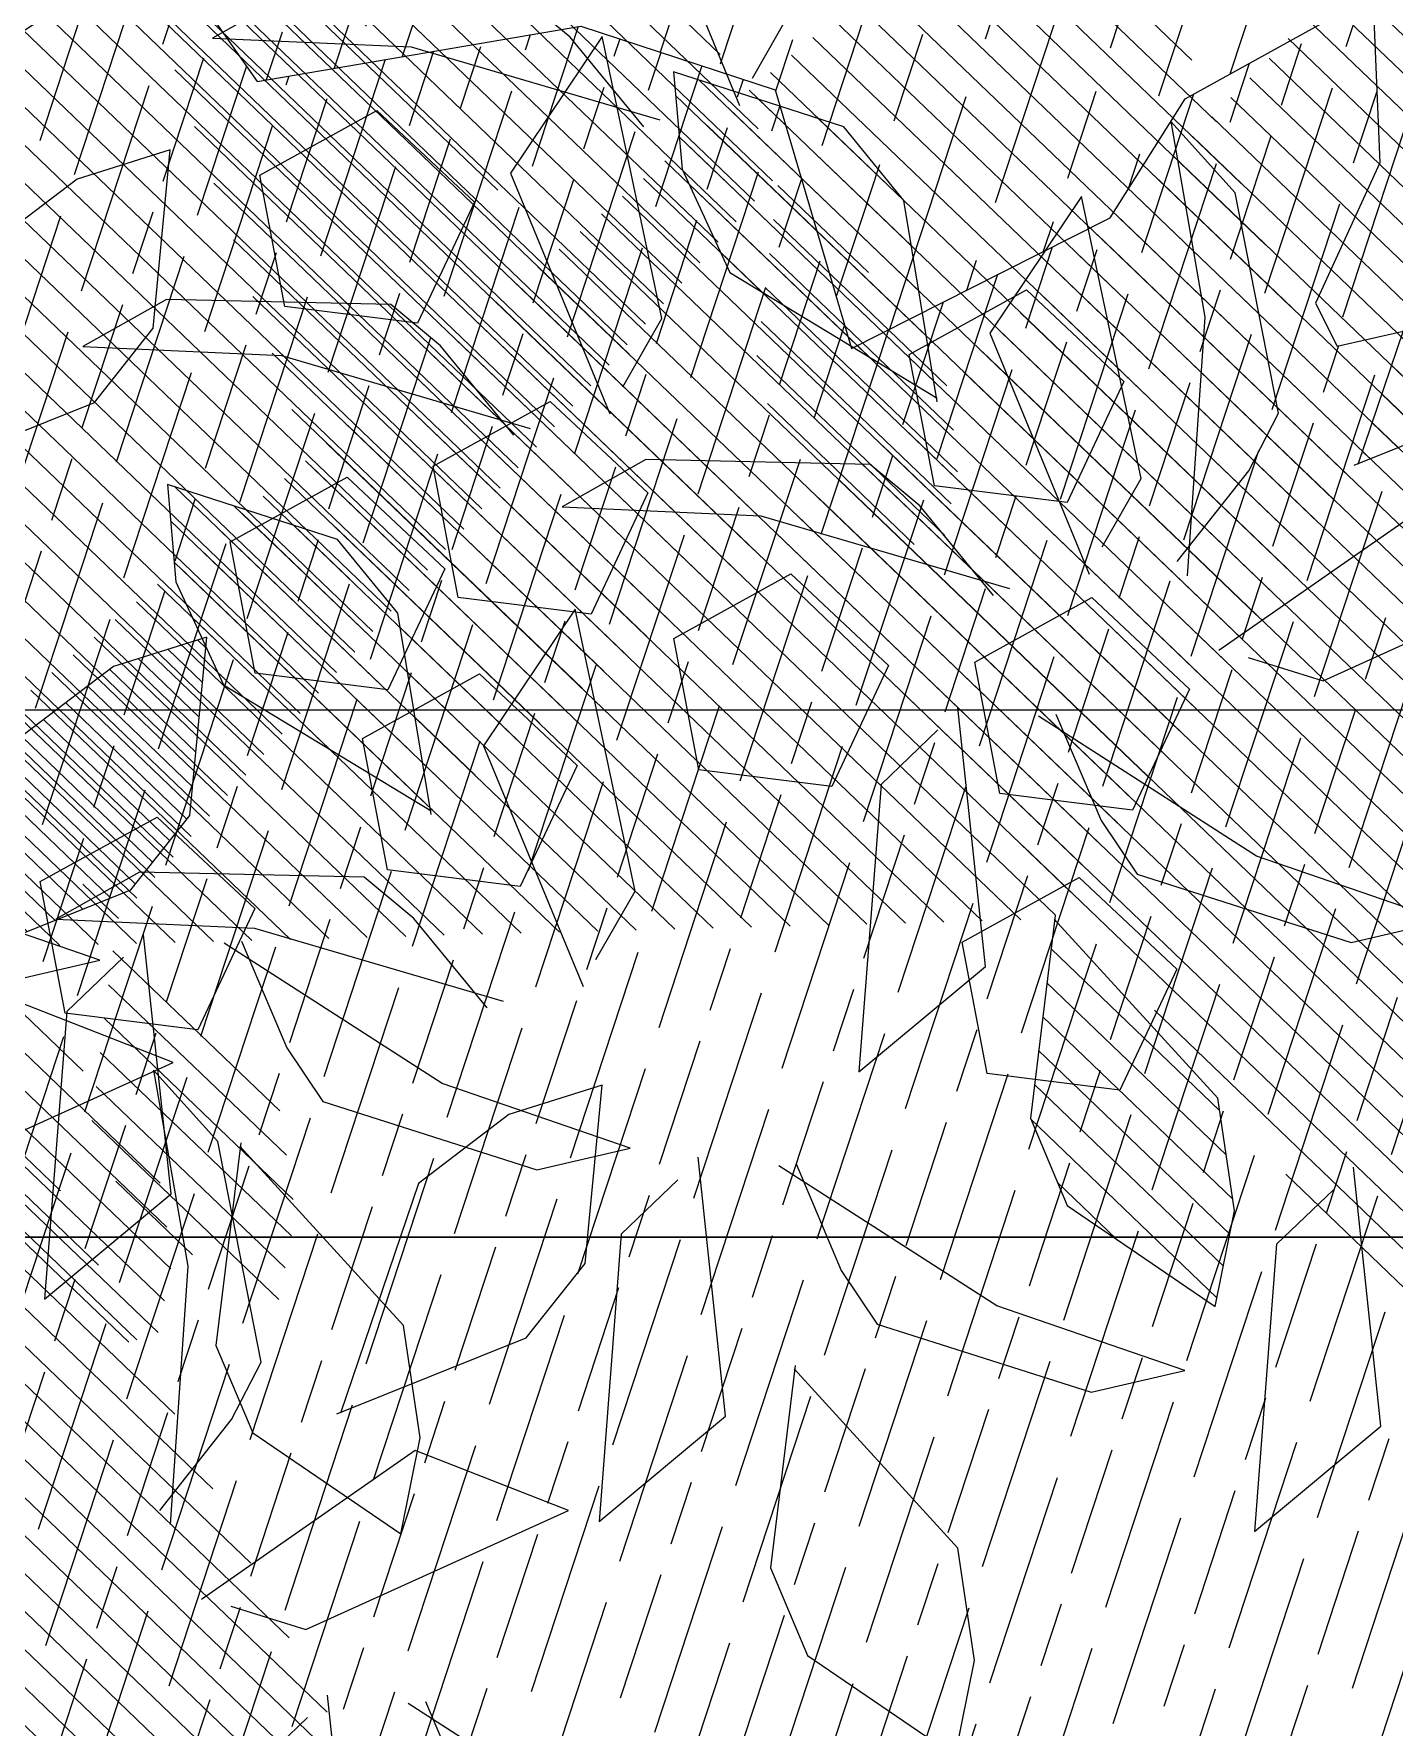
# Model space of a CAD drawing. Header units: millimetres. Extents: x 29001 to 40804, y -8833 to -5892.
# Drawn here: x 29480.81 to 29485.97, y -8276.74 to -8270.32 of the extents above; entities that cross this region are included whole.
import ezdxf

# ---------------------------------------------------------------- set-up
doc = ezdxf.new("R2010")
doc.units = ezdxf.units.MM
doc.layers.get('0').update_dxf_attribs({"lineweight": 0})
for name, color, linetype, lineweight in [('250', 250, 'Continuous', 0), ('251', 251, 'Continuous', 0), ('252', 252, 'Continuous', 0), ('ARBOL', 3, 'Continuous', 0), ('xxx_Auto_Tefris_Tefris', 32, 'Continuous', 0)]:
    doc.layers.add(name, color=color, linetype=linetype, lineweight=lineweight)
pattern_1 = [(44.99999999999999, (-1654802.36771532, 54993.52981670204), (-0.0105615167030975, 0.0105615167030975), [])]

# ---------------------------------------------------------------- blocks, each defined once
blk = doc.blocks.new('cc')
at = {"color": 66, "linetype": 'Continuous', "true_color": 0x608d07}
for p, q in [((2.365513248663774, 0.2944759364654601), (2.081147180670087, 0.4586547623694059)), ((2.035113940388328, 0.1819082602305571), (1.750747872392822, 0.3460870861363219)), ((2.143440380827087, 0.2710278636022849), (2.058130560428253, 0.3202815113745601)), ((2.474860517524576, 0.1555133099427621), (2.190494449530888, 0.319692135846708)), ((2.267005953119224, 0.1238562956696114), (1.982639885125536, 0.2880351215735573)), ((2.356714931822353, 0.147893744175235), (2.186095291024685, 0.2464010397179663)), ((1.936606644841959, 0.01128861943470838), (1.652240576848271, 0.1754674453404732)), ((1.728752080442064, -0.02036839484026132), (1.444386012448376, 0.1438104310655035)), ((2.044933085282537, 0.1004082228046173), (1.959623264883703, 0.1496618705768924)), ((2.376353221981844, -0.01510633085490554), (2.091987153988157, 0.1490724950490403)), ((2.168498657581949, -0.04676334512987523), (1.884132589588262, 0.1174154807740706)), ((2.484679662418785, 0.07401327251864132), (2.399369842019951, 0.1232669202890975)), ((1.818461059141555, 0.003669053665362298), (1.647841418343887, 0.1021763492080936)), ((2.608245234714559, -0.07315829541767016), (2.323879166720872, 0.09102053048627567)), ((2.258207636277803, -0.02272589662243263), (2.087587995481954, 0.07578139892029867)), ((1.838099349297408, -0.1593310213593213), (1.553733281303721, 0.004847804544624523)), ((1.946425789737987, -0.07021141799123143), (1.861115969339153, -0.02095777021895628)), ((2.277845926437294, -0.1857259716507542), (1.993479858443607, -0.02154714574498939)), ((1.630244784899332, -0.190988035637929), (1.345878716905645, -0.02680920973216416)), ((2.386172366874234, -0.09660636827902636), (2.300862546477219, -0.0473527205085702)), ((2.71759250357718, -0.2121209219403681), (2.433226435583492, -0.0479420960364223)), ((1.719953763597005, -0.1669505871286674), (1.549334122799337, -0.0684432915859361)), ((2.069991362037399, -0.2173829859257239), (1.785625294041893, -0.05320416002177808)), ((2.159700340733252, -0.1933455374182813), (1.989080699935585, -0.09483824187555001)), ((2.509737939175466, -0.2437779362189758), (2.225371871181778, -0.07959911031321099)), ((2.5994469178695, -0.2197404877078952), (2.428827277073651, -0.1212331921633449)), ((1.739592053754677, -0.32995066215517), (1.45522598576099, -0.1657718362512242)), ((1.531737489354782, -0.3616076764337777), (1.247371421359276, -0.1974288505280128)), ((1.847918494193436, -0.2408310587852611), (1.762608673794603, -0.191577411014805)), ((2.179338630892744, -0.3563456124466029), (1.894972562897237, -0.1921667865408381)), ((1.971484066494668, -0.3880026267233916), (1.687117998499161, -0.2238238008194458)), ((2.287665071329684, -0.267226009074875), (2.20235525093085, -0.2179723613044189)), ((2.61908520803081, -0.3827405627380358), (2.334719140037123, -0.21856173683409)), ((1.621446468057911, -0.337570227929973), (1.450826827260244, -0.2390629323872417)), ((2.411230643629096, -0.4143975770130055), (2.126864575635409, -0.2502187511090597)), ((2.727411648467751, -0.293620959364489), (2.642101828070736, -0.2443673115922138)), ((3.058831785168877, -0.4091355130294687), (2.77446571717519, -0.2449566871237039)), ((2.061193045188702, -0.36396517821413), (1.890573404392853, -0.2654578826713987)), ((2.850977220768982, -0.4407925273044384), (2.566611152775295, -0.2766137013986736)), ((2.50093962232495, -0.3903601285037439), (2.330319981527282, -0.2918528329610126)), ((2.940686199463016, -0.4167550787915388), (2.770066558665349, -0.3182477832488075)), ((1.641084758213765, -0.5005703029564756), (1.356718690220077, -0.3363914770507108)), ((1.43323019381387, -0.5322273172314453), (1.148864125820182, -0.3680484913256805)), ((1.749411198656162, -0.4114506995865668), (1.664101378255509, -0.3621970518142916)), ((2.080831335350013, -0.5269652532442706), (1.796465267354506, -0.3627864273385057)), ((1.522939172513361, -0.5081898687258217), (1.352319531715693, -0.4096825731830904)), ((1.872976770948299, -0.5586222675192403), (1.588610702954611, -0.3944434416134754)), ((2.189157775785134, -0.4378456498707237), (2.103847955388119, -0.3885920020984486)), ((2.52057791248626, -0.5533602035338845), (2.236211844490754, -0.3891813776281197)), ((1.962685749651428, -0.5345848190136167), (1.79206610885376, -0.4360775234708854)), ((2.312723348086365, -0.5850172178106732), (2.028357280092678, -0.4208383919049083)), ((2.6289043529232, -0.4642406001603376), (2.543594532522548, -0.4149869523880625)), ((2.960324489624327, -0.5797551538234984), (2.675958421630639, -0.4155763279195526)), ((2.402432326780399, -0.5609797692977736), (2.231812685982732, -0.4624724737550423)), ((2.752469925224432, -0.6114121681002871), (2.468103857228925, -0.4472333421945223)), ((1.102830885534786, -0.6447949934627104), (0.8184648175392795, -0.4806161675587646)), ((3.192216502364317, -0.63780711839172), (2.907850434368811, -0.4736282924877742)), ((1.211157325973545, -0.5556753900928015), (1.125847505572892, -0.5064217423205264)), ((1.542577462669215, -0.6711899437505053), (1.258211394675527, -0.5070111178465595)), ((2.842178903918466, -0.5873747195873875), (2.671559263120798, -0.4888674240446562)), ((1.334722898271139, -0.702846958029113), (1.050356830277451, -0.5386681321233482)), ((1.650903903109793, -0.5820703403824155), (1.565594082710959, -0.5328166926101403)), ((1.9823240398091, -0.6975848940419382), (1.697957971815413, -0.5334060681361734)), ((1.774469475409205, -0.7292419083169079), (1.490103407413699, -0.5650630824111431)), ((2.09065048024604, -0.6084652906702104), (2.005340659849026, -0.5592116428997542)), ((2.42207061694171, -0.7239798443297332), (2.137704548948022, -0.5598010184239683)), ((1.424431876968811, -0.6788095095216704), (1.253812236171143, -0.5803022139753011)), ((2.53039705737865, -0.6348602409543673), (2.445087236977997, -0.5856065931820922)), ((2.861817194079777, -0.7503747946193471), (2.57745112608427, -0.5861959687154012)), ((1.864178454105058, -0.7052044598094653), (1.69355881330921, -0.606697164266734)), ((2.214216052541815, -0.7556368586065219), (1.929849984546308, -0.591458032702576)), ((2.970143634513079, -0.6612551912439812), (2.884833814116064, -0.6120015434717061)), ((3.301563771219662, -0.776769744912599), (3.017197703224156, -0.6125909190050152)), ((2.303925031241306, -0.7315994100990793), (2.133305390445457, -0.633092114556348)), ((2.6539626296817, -0.7820318088979548), (2.369596561686194, -0.6178529829921899)), ((1.004323589992055, -0.8154146342603781), (0.7199575219965482, -0.6512358083564322)), ((2.743671608373916, -0.7579943603832362), (2.573051967576248, -0.6594870648386859)), ((3.093709206817948, -0.8084267591875687), (2.809343138824261, -0.6442479332818039)), ((1.112650030432633, -0.7262950308922882), (1.027340210033799, -0.677041383120013)), ((1.444070167128302, -0.841809584549992), (1.159704099134615, -0.6776307586442272)), ((3.183418185508344, -0.7843893106710311), (3.012798544714315, -0.6858820151282998)), ((1.236215602728407, -0.8734665988267807), (0.9518495347347198, -0.7092877729191969)), ((1.552396607563423, -0.7526899811782641), (1.467086787166409, -0.703436333405989)), ((1.88381674426455, -0.8682045348359679), (1.599450676269043, -0.7040257089320221)), ((0.8861780042971077, -0.8230342000351811), (0.71555836349944, -0.7245269044924498)), ((1.675962179862836, -0.8998615491145756), (1.391596111869148, -0.7356827232088108)), ((1.992143184703309, -0.7790849314660591), (1.906833364304475, -0.7298312836937839)), ((2.323563321402617, -0.8945994851292198), (2.03919725340711, -0.730420659225274)), ((1.325924581427898, -0.8494291503193381), (1.155304940630231, -0.7509218547766068)), ((2.115708757000903, -0.9262564994041895), (1.831342689007215, -0.7620776735002437)), ((2.431889761839557, -0.805479881755673), (2.346579941440723, -0.7562262339833978)), ((2.763309898537045, -0.9209944354170148), (2.478943830541539, -0.7568156095130689)), ((1.765671158558689, -0.875824100605314), (1.59505151776284, -0.7773168050625827)), ((2.555455334135331, -0.9526514496919845), (2.271089266141644, -0.7884726237880386)), ((2.871636338968528, -0.8318748320380109), (2.786326518571514, -0.7826211842675548)), ((3.203056475673293, -0.9473893857066287), (2.918690407679605, -0.7832105598008638)), ((0.9058162944475043, -0.9860342750544078), (0.6214502264519979, -0.8218554491504619)), ((2.205417735698575, -0.9022190508931089), (2.034798094900907, -0.8037117553503776)), ((2.995201911275217, -0.9790463999834174), (2.710835843281529, -0.8148675740776525)), ((3.311382916106595, -0.8582697823276249), (3.22607309570958, -0.8090161345571687)), ((1.014142734895358, -0.8969146716917749), (0.9288329144947056, -0.8476610239194997)), ((2.645164312834822, -0.9286140011827229), (2.474544672037155, -0.8301067056399916)), ((3.434948488411464, -1.005441350273031), (3.150582420417777, -0.8412625243690854)), ((1.345562871585571, -1.012429225345841), (1.061196803591884, -0.8482503994418948)), ((3.084910889963794, -0.9550089514668798), (2.914291249167945, -0.8565016559241485)), ((0.7876707087525574, -0.9936538408310298), (0.6170510679548897, -0.8951465452882985)), ((1.137708307183857, -1.04408623962081), (0.8533422391883505, -0.8799074137168645)), ((1.45388931202433, -0.9233096219759318), (1.368579491625496, -0.8740559742036567)), ((1.785309448723638, -1.038824175637274), (1.500943380728131, -0.8746453497315088)), ((1.227417285890624, -1.020048791118825), (1.056797645092956, -0.9215414955760934)), ((1.577454884321924, -1.070481189912243), (1.293088816326417, -0.9063023640064785)), ((1.89363588915694, -0.9497045722619077), (1.808326068758106, -0.9004509244896326)), ((2.225056025856247, -1.065219125925069), (1.94068995786256, -0.9010403000193037)), ((1.667163863019596, -1.046443741404801), (1.496544222221928, -0.9479364458602504)), ((2.017201461458171, -1.096876140201857), (1.732835393464484, -0.9326973142979114)), ((2.333382466295006, -0.9760995225497027), (2.248072645896173, -0.9268458747792465)), ((2.664802602996133, -1.091614076214682), (2.380436535002445, -0.9274352503107366)), ((2.106910440152205, -1.072838691688958), (1.936290799354538, -0.9743313961462263)), ((2.456948038596238, -1.123271090489652), (2.172581970600731, -0.9590922645857063)), ((2.773129043431254, -1.002494472839317), (2.68781922303242, -0.9532408250670414)), ((3.104549180130562, -1.118009026502477), (2.820183112136874, -0.9538302005985315)), ((2.546657017290272, -1.099233641978572), (2.376037376492604, -1.00072634643584)), ((2.896694615730667, -1.149666040779266), (2.612328547736979, -0.9854872148735012)), ((3.212875620562045, -1.028889423123474), (3.12756580016503, -0.9796357753511984)), ((3.544295757268628, -1.14440397679391), (3.259929689273122, -0.9802251508881454)), ((0.9156354393489892, -1.067534312487624), (0.8303256189501553, -1.018280664715348)), ((1.247055576041021, -1.183048866141689), (0.9626895080473332, -1.018870040237744)), ((2.98640359442652, -1.125628592266366), (2.815783953630671, -1.027121296723635)), ((3.336441192868733, -1.176060991070699), (3.052075124875046, -1.011882165166753)), ((1.039201011641126, -1.214705880416659), (0.7548349436438002, -1.050527054512713)), ((1.355382016485237, -1.093929262775418), (1.270072196088222, -1.044675615004962)), ((1.686802153180906, -1.209443816434941), (1.4024360851854, -1.045264990527357)), ((3.42615017155731, -1.152023542550523), (3.255530530759643, -1.053516247007792)), ((1.478947588775554, -1.241100830708092), (1.194581520781867, -1.076922004802327)), ((1.795128593617846, -1.120324213059575), (1.709818773217194, -1.071070565289119)), ((2.126548730315335, -1.235838766722736), (1.842182662321648, -1.071659940816971)), ((1.128909990344255, -1.190668431914673), (0.9582903495465871, -1.092161136371942)), ((1.91869416591544, -1.267495780997706), (1.634328097921752, -1.10331695509376)), ((2.234875170748637, -1.146719163345551), (2.149565350351622, -1.097465515575095)), ((2.566295307451583, -1.262233717010531), (2.281929239456076, -1.098054891106585)), ((1.568656567480502, -1.217063382204287), (1.398036926684654, -1.118556086661556)), ((2.358440743053507, -1.29389073128732), (2.074074675058, -1.129711905383374)), ((2.674621747886704, -1.173114113635165), (2.58931192748787, -1.12386046586289)), ((3.006041884591468, -1.288628667301964), (2.721675816595962, -1.124449841396199)), ((2.008403144613112, -1.243458332488444), (1.837783503815444, -1.144951036945713)), ((2.798187320189754, -1.320285681578753), (2.513821252196067, -1.156106855672988)), ((3.114368325022951, -1.19950906392296), (3.029058504625937, -1.150255416152504)), ((3.445788461724078, -1.315023617589759), (3.16142239373039, -1.150844791685813)), ((2.448149721743903, -1.26985328277442), (2.277530080948054, -1.17134598722987)), ((3.533269717330768, -1.213869041137514), (3.468805081756727, -1.176650366436661)), ((1.148548280501927, -1.353668506939357), (0.8641822125064209, -1.189489681035411)), ((2.887896298881969, -1.296248233062215), (2.717276658084302, -1.197740937519484)), ((3.237933897324183, -1.346680631866548), (2.953567829328676, -1.182501805960783)), ((1.256874720940687, -1.264548903571267), (1.171564900541853, -1.215295255800811)), ((1.588294857634537, -1.380063457227152), (1.303928789639031, -1.215884631323206)), ((3.327642876018217, -1.322643183351829), (3.157023235222368, -1.224135887809098)), ((3.677680474464069, -1.373075582156162), (3.393314406468562, -1.208896756252216)), ((1.380440293232823, -1.41172047150576), (1.096074225239136, -1.247541645599995)), ((1.696621298078753, -1.290943853860881), (1.611311477681738, -1.241690206088606)), ((2.028041434772604, -1.406458407520404), (1.743675366778916, -1.242279581614639)), ((1.030402694803342, -1.361288072712341), (0.8597830540056748, -1.26278077716961)), ((1.82018687037089, -1.438115421793555), (1.535820802377202, -1.27393659588779)), ((2.136367875207725, -1.317338804145038), (2.05105805481071, -1.268085156372763)), ((2.46778801191067, -1.432853357810018), (2.183421943916983, -1.268674531906072)), ((1.470149271935952, -1.387683023000136), (1.299529631138284, -1.289175727457405)), ((2.259933447510775, -1.464510372084987), (1.975567379515269, -1.300331546181042)), ((2.576114452342154, -1.343733754431014), (2.49080463194332, -1.294480106658739)), ((2.907534589045099, -1.459248308097813), (2.623168521051412, -1.295069482193867)), ((1.909895849074019, -1.414077973287931), (1.739276208276351, -1.3155706777452)), ((2.699680024647023, -1.49090532237642), (2.415313956651516, -1.326726496470656)), ((3.015861029478401, -1.370128704718809), (2.930551209079567, -1.320875056946534)), ((3.347281166183166, -1.485643258389246), (3.062915098189478, -1.321464432483481)), ((2.34964242620299, -1.440472923572088), (2.179022785407142, -1.341965628029357)), ((3.139426601783271, -1.517300272664215), (2.855060533789583, -1.35312144675845)), ((3.455607606616468, -1.396523655008423), (3.370297786217634, -1.347270007236148)), ((3.787027743319413, -1.512038208677041), (3.502661675323907, -1.347859382771276)), ((1.158367425397955, -1.435168544368935), (1.07305760500094, -1.38591489659666)), ((1.489787562093625, -1.550683098026639), (1.205421494099937, -1.386504272122693)), ((2.789389003337419, -1.466867873858064), (2.618769362539751, -1.368360578315333)), ((3.579173178917699, -1.54369522295201), (3.294807110924012, -1.379516397048064)), ((1.598114002534203, -1.46156349465673), (1.51280418213355, -1.412309846884455)), ((1.929534139228053, -1.577078048316253), (1.645168071234366, -1.412899222410488)), ((3.229135580473667, -1.493262824145859), (3.058515939677818, -1.394755528603127)), ((3.834059745786362, -1.463361196550977), (3.734553688063897, -1.405911347339497)), ((1.281932997690092, -1.582340112299789), (0.9975669296964043, -1.418161286395843)), ((2.03786057967227, -1.487958444944525), (1.952550759271617, -1.43870479717225)), ((2.369280716367939, -1.603472998605866), (2.084914648374252, -1.439294172701921)), ((3.668882157611733, -1.519657774435473), (3.498262516814066, -1.421150478892741)), ((1.371641976393221, -1.558302663795985), (1.201022335595553, -1.459795368253253)), ((1.721679574828158, -1.608735062591222), (1.437313506834471, -1.444556236685457)), ((2.477607156801241, -1.514353395228682), (2.392297336402407, -1.465099747456406)), ((1.811388553529468, -1.58469761408378), (1.640768912731801, -1.486190318541048)), ((2.161426151966225, -1.635130012880836), (1.877060083970719, -1.47095118697689)), ((2.809027293504187, -1.62986794889548), (2.524661225510499, -1.465689122991535)), ((2.251135130667535, -1.611092564371575), (2.080515489869867, -1.512585268828843)), ((2.601172729104292, -1.661524963172269), (2.316806661108785, -1.497346137266504)), ((2.917353733933851, -1.540748345514658), (2.832043913535017, -1.491494697742382)), ((3.219505278881115, -1.639364669854331), (2.964407802644928, -1.492084073279329)), ((2.690881707796507, -1.63748751465755), (2.520262066998839, -1.538980219113)), ((3.040087321358442, -1.687439566765534), (2.756553238246852, -1.523741087556118)), ((3.357100311070099, -1.567143295802452), (3.271790490673084, -1.517889648031996)), ((3.623745459635757, -1.645259992632418), (3.404154379784814, -1.518479023568943)), ((1.391280266549074, -1.721302738822487), (1.106914198553568, -1.557123912918541)), ((3.129796300145244, -1.663402118301747), (2.960008644131449, -1.565375169398976)), ((3.309214257606072, -1.615327221459665), (3.196299815383099, -1.550136037847551)), ((3.796846888208165, -1.593538246092066), (3.711537067809331, -1.544284598319791)), ((3.906694797078671, -1.581128014378919), (3.843900956919242, -1.544873973858557)), ((1.499606706991472, -1.632183135452578), (1.414296886590819, -1.582929487682122)), ((1.83102684368896, -1.74769768911392), (1.546660775693454, -1.583518863208155)), ((3.718061905381546, -1.623882666564896), (3.636046392519347, -1.576530988135346)), ((1.623172279285427, -1.77935470338889), (1.33880621129174, -1.615175877483125)), ((1.939353284124081, -1.658578085740373), (1.854043463727066, -1.609324437968098)), ((2.270773420823389, -1.774092639401715), (1.986407352829701, -1.60991381349595)), ((2.062918856423494, -1.805749653678504), (1.778552788426168, -1.641570827774558)), ((2.379099861262148, -1.684973036028168), (2.293790040865133, -1.635719388257712)), ((2.710519997963274, -1.800487589693148), (2.426153929967768, -1.636308763789202)), ((1.712881257986737, -1.755317254881447), (1.54226161718907, -1.656809959338716)), ((2.502665433557922, -1.832144603966299), (2.218299365564235, -1.667965778062353)), ((2.818846438392939, -1.711367986312325), (2.733536617994105, -1.662114338541869)), ((2.995561245359568, -1.737563376214894), (2.865900507104016, -1.662703714078816)), ((2.152627835119347, -1.781712205169242), (1.982008194325317, -1.683204909624692)), ((2.942412010697808, -1.858539554259551), (2.658045942704121, -1.694360728353786)), ((2.592374412257413, -1.808107155457037), (2.421754771461565, -1.709599859914306)), ((3.032120989388204, -1.834502105741194), (2.861501348592355, -1.735994810198463)), ((1.732519548142591, -1.91831732990795), (1.448153480148903, -1.754138504004004)), ((1.840845988583169, -1.829197726538041), (1.755536168184335, -1.779944078765766)), ((2.172266125282476, -1.944712280201202), (1.887900057288789, -1.780533454295437)), ((1.964411560878943, -1.976369294474353), (1.680045492883437, -1.812190468568588)), ((2.280592565717598, -1.855592676824017), (2.195282745320583, -1.806339029053561)), ((2.612012702415086, -1.971107230488997), (2.327646634421399, -1.806928404585051)), ((1.614373962438549, -1.925936895673658), (1.443754321640881, -1.827429600130927)), ((2.404158138015191, -2.002764244763966), (2.119792070021504, -1.838585418860021)), ((2.720339142855664, -1.881987627113631), (2.63502932245683, -1.832733979341356)), ((3.051759279554972, -1.99750218078043), (2.767393211561284, -1.833323354874665)), ((2.054120539578435, -1.952331845965091), (1.883500898780767, -1.85382455042236)), ((2.843904715153258, -2.029159195055399), (2.559538647157751, -1.864980369149634)), ((2.493867116712863, -1.978726796252886), (2.323247475915196, -1.880219500710155)), ((3.094289704326002, -1.946226181558814), (2.999285224297637, -1.891375319441067)), ((2.93361369385093, -2.005121746540681), (2.762994053053262, -1.906614450997949)), ((1.742338693034981, -1.999817367330252), (1.657028872636147, -1.950563719557977)), ((2.073758829737926, -2.11533192099705), (1.789392761744239, -1.951153095091286)), ((2.182085270174866, -2.026212317621685), (2.096775449776032, -1.976958669849409)), ((2.513505406875993, -2.141726871286664), (2.229139338882305, -1.977548045382719)), ((1.865904265336212, -2.14698893527202), (1.581538197342525, -1.982810109366255)), ((2.621831847311114, -2.05260726790948), (2.536522026910461, -2.003353620137204)), ((2.953251984010421, -2.168121821574459), (2.668885916016734, -2.003942995670513)), ((1.955613244030246, -2.122951486759121), (1.784993603232579, -2.02444419121457)), ((2.30565084247246, -2.173383885561634), (2.021284774478772, -2.009205059657688)), ((3.061578424447362, -2.079002218197274), (2.976268604048528, -2.029748570424999)), ((3.143653933757378, -2.050557584119815), (3.10863249315662, -2.030337945961946)), ((2.395359821170132, -2.149346437048735), (2.224740180372464, -2.050839141506003)), ((2.745397419610526, -2.199778835849429), (2.46103135161502, -2.035600009945483)), ((2.83510639830638, -2.175741387336529), (2.664486757508712, -2.077234091793798)), ((3.095921550853745, -2.17466118298762), (2.900777928753087, -2.061994960235097)), ((3.128801545490205, -2.117813505226877), (3.104233334646779, -2.103629042081593)), ((1.975251534197014, -2.285951561794718), (1.690885466203326, -2.121772735888953)), ((2.083577974626678, -2.196831958413895), (1.998268154227844, -2.147578310643439)), ((2.414998111329623, -2.312346512082513), (2.130632043335936, -2.148167686176748)), ((2.207143546929728, -2.344003526357483), (1.922777478936041, -2.179824700453537)), ((2.523324551768383, -2.223226908705328), (2.43801473136773, -2.173973260934872)), ((2.854744688469509, -2.338741462372127), (2.570378620475822, -2.174562636468181)), ((1.857105948485696, -2.29357112755315), (1.686486307688028, -2.195063832010419)), ((2.646890124067795, -2.370398476647097), (2.362524056072289, -2.206219650743151)), ((2.963071128900992, -2.249621858993123), (2.877761308503977, -2.200368211222667)), ((3.063041556260941, -2.231508860668328), (3.01012519761025, -2.200957586755976)), ((2.296852525621944, -2.319966077844583), (2.126232884826095, -2.221458782300033)), ((2.995776689667764, -2.344335374818911), (2.802270633210355, -2.232614601032765)), ((2.736599102763648, -2.346361028134197), (2.565979461965981, -2.247853732591466)), ((3.030161561644491, -2.288356538396329), (3.005726039100409, -2.274248682877442)), ((1.985070679082128, -2.367451599209744), (1.899760858683294, -2.318197951439288)), ((2.31649081579053, -2.482966152882), (2.032124747795024, -2.318787326978054)), ((2.108636251385178, -2.514623167153331), (1.824270183391491, -2.350444341247567)), ((2.424817256218375, -2.393846549501177), (2.339507435821361, -2.344592901727083)), ((2.743870801519734, -2.502221248292699), (2.471871324931271, -2.345182277265849)), ((2.548382828525064, -2.541018117444764), (2.264016760531376, -2.376839291540819)), ((2.864563833358261, -2.420241499790791), (2.779254012961246, -2.370987852018516)), ((2.932800217666227, -2.383806843165075), (2.911617902071157, -2.371577227555463)), ((2.198345230077393, -2.490585718638613), (2.027725589279726, -2.392078423094063)), ((2.80684727352309, -2.462749779946535), (2.703763337665805, -2.403234241828613)), ((2.638091807213641, -2.516980668928227), (2.467472166415973, -2.418473373383677)), ((2.217983520242342, -2.653585793676029), (1.933617452248654, -2.489406967770265)), ((2.326309960673825, -2.564466190295207), (2.241000140274991, -2.515212542522931)), ((2.580070477037225, -2.635143941253773), (2.373364029390359, -2.515801918063516)), ((2.680894329469083, -2.541692716671605), (2.680746717411239, -2.541607492810726)), ((2.449875532980514, -2.711637758240613), (2.165509464985007, -2.547458932336667)), ((2.539584511669091, -2.687600309722256), (2.368964870871423, -2.589093014179525)), ((2.617917857378416, -2.581164185072339), (2.605256042123074, -2.573853882626281)), ((2.559222801837677, -2.850600384761492), (2.274856733842171, -2.686421558855727)), ((2.599668522647335, -2.798120781149919), (2.506748746578523, -2.74447352342213)), ((2.441077216126359, -2.858219950518105), (2.270457575330511, -2.759712654975374))]:
    blk.add_line(p, q, dxfattribs=at)
at = {"layer": '250', "color": 66, "true_color": 0x608d07}
blk.add_lwpolyline([(0.5896821369369718, -2.836413650144095), (0.7073543734659324, -2.426121454871463), (0.999971409144564, -2.385589906001769), (1.123068907325433, -2.844996023964995), (1.238719797329395, -2.851885540605508), (1.602122391044759, -2.792387058729219), (1.781575305332808, -2.895805723461308), (1.951554198354643, -2.963891124238216), (2.607573827748638, -2.863861093705054), (2.576686913069352, -2.607006310894576), (2.998925625153788, -2.342361731272831), (3.154474376244252, -2.073426612041658), (2.979523510961371, -1.703667590882105), (3.22728206328793, -1.637280886749068), (3.404248991444547, -1.589862741291654), (3.609622914069405, -1.648460942999009), (3.927040289538127, -1.576516599869137), (3.765171665163507, -1.379525823767835), (3.550328222654571, -1.28558689318379), (3.531390747641126, -1.214911274895712), (3.663492344043334, -1.14163667979301)], dxfattribs=at)
for points in [[(2.719982233469636, -0.6719978889123013), (2.533168122943607, -0.5924866977002239), (2.399819751291943, -0.745587165472898), (2.50422003598942, -0.9197196496425022), (2.702091331904739, -0.8742389755334443)], [(2.700712070607551, -1.307312922248457), (2.51389796008516, -1.227801731036379), (2.380549588429858, -1.380902198807235), (2.484949873130972, -1.555034682978658), (2.682821169044473, -1.509554008867781)], [(1.737355923218274, -1.673100964853802), (1.550541812479423, -1.593589773641725), (1.417193441040581, -1.746690241414399), (1.521593725527055, -1.920822725584003), (1.719465021440556, -1.875342051473126)], [(2.296105380384688, -1.865620871623832), (2.109291269649475, -1.786109680415393), (1.975942898208814, -1.939210148184429), (2.080343182691649, -2.113342632354033), (2.278214478608788, -2.067861958244976)], [(2.700712070607551, -2.250660685165712), (2.513897960083341, -2.171149493955454), (2.380549588429858, -2.324249961726309), (2.484949873130972, -2.498382445897732), (2.682821169046292, -2.452901771786856)]]:
    blk.add_lwpolyline(points, close=True, dxfattribs=at)
at = {"layer": '251', "color": 66, "linetype": 'Continuous', "true_color": 0x608d07}
for p, q in [((3.967198365953664, -1.473787501894549), (3.566856034449302, -1.242649749032353)), ((3.335718280890433, -1.642992081224293), (3.294588961445697, -1.619246057571218)), ((3.502048531705441, -1.632264940304594), (3.452403610037436, -1.60360243141622)), ((3.828515714239984, -1.713992900877201), (3.685301315690594, -1.631308029322099)), ((3.209422264642853, -1.676832996325174), (3.168292946043948, -1.653086973161408)), ((3.363365880082711, -1.872470339123538), (3.041996929227025, -1.686927888838909)), ((3.515872330066486, -1.747004070011826), (3.395769630615177, -1.677662744154077)), ((3.982459329512494, -1.90963024373923), (3.582116998006313, -1.678492490877034)), ((3.689833062449907, -1.95419829975981), (3.289490730943726, -1.723060546897614)), ((3.197035629309539, -1.883197480066883), (3.01464322267384, -1.777893174996279)), ((3.816129078695667, -1.920357384658928), (3.57592367979305, -1.78167473294161)), ((3.377189678485593, -1.987209468852598), (3.257086979034284, -1.917868142994848)), ((3.843776677889764, -2.149835642558173), (3.443434346383583, -1.918697889695977)), ((3.55115041085628, -2.1944036986024), (3.150808079350099, -1.963265945738385)), ((3.224683228358117, -2.112675738062535), (3.153637236411669, -2.071657315487755)), ((3.238507026720981, -2.227414867749758), (3.118404327269673, -2.158073541892009)), ((3.412467759068022, -2.434609097494103), (3.06245233203299, -2.232527596475848)), ((2.947317924845265, -2.593086535918701), (2.765957521500241, -2.488378058227681)), ((2.780987674028438, -2.603813676827485), (2.67729663422142, -2.543947627082161)), ((2.654691657746298, -2.637654591906539), (2.588635748705201, -2.599517195038061))]:
    blk.add_line(p, q, dxfattribs=at)
at = {"layer": 'ARBOL', "color": 66, "true_color": 0x608d07}
for points in [[(3.017483445633843, -0.976304186086054), (2.830669334894992, -0.8967929946593358), (2.69732096345615, -1.049893462646651), (2.801721247938985, -1.224025946814436), (2.999592543854305, -1.178545272488918)], [(3.254490137156608, -1.390740192638987), (3.067676026415938, -1.311229001426909), (2.934327654978915, -1.464329469199583), (3.038727939676392, -1.638461953367369), (3.23659923559353, -1.59298127926013)], [(2.247210771260143, -1.509151107995422), (2.060396660521292, -1.429639916783344), (1.92704828908245, -1.582740384554199), (2.031448573565285, -1.756872868721985), (2.229319869482424, -1.711392194616565)], [(2.602722662179076, -1.745970741512792), (2.415908551440225, -1.666459550298896), (2.282560180001383, -1.81956001807157), (2.386960464702497, -1.993692502241174), (2.584831760617817, -1.948211828132116)]]:
    blk.add_lwpolyline(points, close=True, dxfattribs=at)
blk = doc.blocks.new('U1')
at = {"lineweight": 0, "true_color": 0x6c822b}
h = blk.add_hatch(dxfattribs=at)
h.set_pattern_fill('ANSI31', color=67, scale=0.1194899212860037, style=0)
h.set_pattern_definition([(44.99999999999999, (-1654801.644562809, 54993.79263398196), (-0.0105615167030975, 0.0105615167030975), [])])
edge = h.paths.add_edge_path()
edge.add_line((-2359703.033922943, 78419.89190019596), (-2359703.017982949, 78420.00213242893))
edge.add_line((-2359703.017982949, 78420.00213242893), (-2359702.986023922, 78420.0429505133))
edge.add_line((-2359702.986023922, 78420.04295051332), (-2359702.893698097, 78420.07489501072))
edge.add_line((-2359702.893698097, 78420.07489501071), (-2359702.897249029, 78420.02165411241))
edge.add_line((-2359702.897249029, 78420.02165411241), (-2359702.92210587, 78419.96486377934))
edge.add_line((-2359702.92210587, 78419.96486377933), (-2359703.033962301, 78419.89387570707))
edge.add_line((-2359703.314796538, 78420.11135819885), (-2359703.298856543, 78420.22159043183))
edge.add_line((-2359703.298856543, 78420.22159043183), (-2359703.266897518, 78420.2624085162))
edge.add_line((-2359703.266897518, 78420.26240851618), (-2359703.174571692, 78420.29435301358))
edge.add_line((-2359703.174571692, 78420.29435301358), (-2359703.178122624, 78420.2411121153))
edge.add_line((-2359703.178122624, 78420.24111211533), (-2359703.202979465, 78420.18432178225))
edge.add_line((-2359703.202979465, 78420.18432178223), (-2359703.314835896, 78420.11333370999))
edge.add_line((-2359703.701254851, 78420.49339683286), (-2359703.805467824, 78420.53270185557))
edge.add_line((-2359703.805467824, 78420.53270185557), (-2359703.838445616, 78420.57270136358))
edge.add_line((-2359703.838445616, 78420.57270136356), (-2359703.849757749, 78420.66974024521))
edge.add_line((-2359703.849757749, 78420.66974024521), (-2359703.798530813, 78420.65480694745))
edge.add_line((-2359703.798530813, 78420.65480694745), (-2359703.748426058, 78420.61830327641))
edge.add_line((-2359703.748426058, 78420.61830327641), (-2359703.703192485, 78420.49378383442))
edge.add_line((-2359703.954492869, 78419.9764784614), (-2359703.938689388, 78419.86622657467))
edge.add_line((-2359703.938689388, 78419.86622657465), (-2359703.957835807, 78419.81805075142))
edge.add_line((-2359703.957835808, 78419.81805075139), (-2359704.037400503, 78419.76135888102))
edge.add_line((-2359704.037400503, 78419.76135888105), (-2359704.049012844, 78419.81343916443))
edge.add_line((-2359704.049012844, 78419.81343916441), (-2359704.041185871, 78419.8749350422))
edge.add_line((-2359704.041185871, 78419.87493504221), (-2359703.953897827, 78419.97459428602))
edge.add_line((-2359703.584125291, 78419.5743640415), (-2359703.568321808, 78419.46411215476))
edge.add_line((-2359703.568321808, 78419.46411215476), (-2359703.587468229, 78419.41593633153))
edge.add_line((-2359703.587468229, 78419.41593633153), (-2359703.667032924, 78419.35924446116))
edge.add_line((-2359703.667032924, 78419.35924446114), (-2359703.678645264, 78419.4113247445))
edge.add_line((-2359703.678645263, 78419.4113247445), (-2359703.670818291, 78419.47282062232))
edge.add_line((-2359703.670818291, 78419.47282062232), (-2359703.583530246, 78419.5724798661))
edge.add_line((-2359702.813718428, 78420.57511047866), (-2359702.797778434, 78420.68534271163))
edge.add_line((-2359702.797778434, 78420.68534271164), (-2359702.765819408, 78420.72616079602))
edge.add_line((-2359702.765819408, 78420.72616079601), (-2359702.673493583, 78420.75810529341))
edge.add_line((-2359702.673493583, 78420.75810529343), (-2359702.677044514, 78420.70486439514))
edge.add_line((-2359702.677044514, 78420.70486439513), (-2359702.701901356, 78420.64807406205))
edge.add_line((-2359702.701901355, 78420.64807406205), (-2359702.813757786, 78420.5770859898))
at = {"lineweight": 0}
h = blk.add_hatch(dxfattribs=at)
h.set_pattern_fill('ANSI31', color=63, scale=0.1194899212860037, style=0)
h.set_pattern_definition(pattern_1)
edge = h.paths.add_edge_path()
edge.add_line((-2359703.757075453, 78419.62908291603), (-2359703.741135458, 78419.73931514901))
edge.add_line((-2359703.741135459, 78419.73931514901), (-2359703.709176433, 78419.78013323339))
edge.add_line((-2359703.709176433, 78419.78013323338), (-2359703.616850608, 78419.81207773078))
edge.add_line((-2359703.616850608, 78419.81207773079), (-2359703.620401538, 78419.7588368325))
edge.add_line((-2359703.620401539, 78419.7588368325), (-2359703.64525838, 78419.70204649943))
edge.add_line((-2359703.64525838, 78419.70204649943), (-2359703.75711481, 78419.63105842717))
edge.add_line((-2359704.037949048, 78419.84854091892), (-2359704.022009055, 78419.95877315187))
edge.add_line((-2359704.022009055, 78419.9587731519), (-2359703.990050028, 78419.9995912363))
edge.add_line((-2359703.990050028, 78419.99959123626), (-2359703.897724203, 78420.03153573365))
edge.add_line((-2359703.897724203, 78420.03153573365), (-2359703.901275135, 78419.97829483535))
edge.add_line((-2359703.901275135, 78419.97829483534), (-2359703.926131976, 78419.92150450227))
edge.add_line((-2359703.926131976, 78419.92150450229), (-2359704.037988407, 78419.85051643004))
edge.add_line((-2359704.424407362, 78420.23057955292), (-2359704.528620335, 78420.26988457564))
edge.add_line((-2359704.528620335, 78420.26988457562), (-2359704.561598126, 78420.30988408363))
edge.add_line((-2359704.561598126, 78420.30988408365), (-2359704.572910259, 78420.4069229653))
edge.add_line((-2359704.572910259, 78420.4069229653), (-2359704.521683323, 78420.39198966754))
edge.add_line((-2359704.521683323, 78420.39198966752), (-2359704.471578568, 78420.35548599646))
edge.add_line((-2359704.471578568, 78420.35548599648), (-2359704.426344996, 78420.23096655452))
edge.add_line((-2359704.677645381, 78419.71366118143), (-2359704.661841898, 78419.6034092947))
edge.add_line((-2359704.661841898, 78419.60340929471), (-2359704.680988318, 78419.55523347147))
edge.add_line((-2359704.680988318, 78419.55523347147), (-2359704.760553014, 78419.4985416011))
edge.add_line((-2359704.760553014, 78419.49854160112), (-2359704.772165353, 78419.5506218845))
edge.add_line((-2359704.772165354, 78419.5506218845), (-2359704.764338381, 78419.61211776227))
edge.add_line((-2359704.764338381, 78419.61211776227), (-2359704.677050336, 78419.71177700607))
edge.add_line((-2359704.307277802, 78419.31154676157), (-2359704.291474318, 78419.20129487483))
edge.add_line((-2359704.291474318, 78419.20129487482), (-2359704.310620739, 78419.15311905158))
edge.add_line((-2359704.310620739, 78419.15311905161), (-2359704.390185433, 78419.09642718124))
edge.add_line((-2359704.390185434, 78419.09642718123), (-2359704.401797774, 78419.1485074646))
edge.add_line((-2359704.401797774, 78419.1485074646), (-2359704.393970802, 78419.2100033424))
edge.add_line((-2359704.393970802, 78419.21000334239), (-2359704.306682758, 78419.30966258615))
edge.add_line((-2359703.536870938, 78420.31229319873), (-2359703.520930945, 78420.4225254317))
edge.add_line((-2359703.520930945, 78420.4225254317), (-2359703.488971919, 78420.46334351606))
edge.add_line((-2359703.488971919, 78420.4633435161), (-2359703.396646093, 78420.4952880135))
edge.add_line((-2359703.396646093, 78420.49528801347), (-2359703.400197024, 78420.4420471152))
edge.add_line((-2359703.400197024, 78420.44204711523), (-2359703.425053866, 78420.38525678215))
edge.add_line((-2359703.425053866, 78420.38525678212), (-2359703.536910297, 78420.31426870986))
h = blk.add_hatch(dxfattribs=at)
h.set_pattern_fill('ANSI31', color=41, scale=0.1194899212860037, style=0)
h.set_pattern_definition(pattern_1)
edge = h.paths.add_edge_path()
edge.add_line((-2359704.127443032, 78420.17161826424), (-2359704.111503039, 78420.28185049721))
edge.add_line((-2359704.111503039, 78420.28185049722), (-2359704.079544012, 78420.3226685816))
edge.add_line((-2359704.079544012, 78420.32266858159), (-2359703.987218187, 78420.354613079))
edge.add_line((-2359703.987218187, 78420.354613079), (-2359703.990769119, 78420.3013721807))
edge.add_line((-2359703.990769119, 78420.30137218071), (-2359704.015625959, 78420.24458184764))
edge.add_line((-2359704.015625959, 78420.24458184764), (-2359704.12748239, 78420.17359377537))
edge.add_line((-2359704.264766115, 78419.80931676792), (-2359704.368979087, 78419.84862179065))
edge.add_line((-2359704.368979087, 78419.84862179066), (-2359704.401956879, 78419.88862129867))
edge.add_line((-2359704.401956879, 78419.88862129865), (-2359704.413269012, 78419.9856601803))
edge.add_line((-2359704.413269012, 78419.9856601803), (-2359704.362042075, 78419.97072688253))
edge.add_line((-2359704.362042075, 78419.97072688254), (-2359704.31193732, 78419.9342232115))
edge.add_line((-2359704.31193732, 78419.9342232115), (-2359704.266703748, 78419.80970376954))
edge.add_line((-2359704.09655147, 78419.56685746477), (-2359704.080747987, 78419.45660557803))
edge.add_line((-2359704.080747986, 78419.45660557803), (-2359704.099894406, 78419.40842975478))
edge.add_line((-2359704.099894406, 78419.40842975477), (-2359704.179459102, 78419.35173788441))
edge.add_line((-2359704.179459102, 78419.35173788443), (-2359704.191071443, 78419.4038181678))
edge.add_line((-2359704.191071443, 78419.4038181678), (-2359704.18324447, 78419.46531404559))
edge.add_line((-2359704.18324447, 78419.46531404556), (-2359704.095956426, 78419.56497328935))
edge.add_line((-2359703.362201986, 78419.56047467639), (-2359703.346398504, 78419.45022278964))
edge.add_line((-2359703.346398504, 78419.45022278966), (-2359703.365544924, 78419.40204696642))
edge.add_line((-2359703.365544924, 78419.40204696641), (-2359703.445109619, 78419.34535509604))
edge.add_line((-2359703.445109619, 78419.34535509604), (-2359703.456721959, 78419.39743537942))
edge.add_line((-2359703.456721959, 78419.39743537942), (-2359703.448894986, 78419.4589312572))
edge.add_line((-2359703.448894986, 78419.45893125724), (-2359703.361606942, 78419.55859050101))
at = {"lineweight": 0, "true_color": 0x6c822b}
h = blk.add_hatch(dxfattribs=at)
h.set_pattern_fill('ANSI31', color=67, scale=0.1194899212860037, style=0)
h.set_pattern_definition([(44.99999999999999, (-1654801.206286443, 54993.36646732662), (-0.0105615167030975, 0.0105615167030975), [])])
edge = h.paths.add_edge_path()
edge.add_line((-2359702.595646576, 78419.46573354062), (-2359702.579706581, 78419.57596577359))
edge.add_line((-2359702.579706581, 78419.57596577359), (-2359702.547747556, 78419.61678385797))
edge.add_line((-2359702.547747556, 78419.61678385797), (-2359702.455421729, 78419.64872835537))
edge.add_line((-2359702.455421729, 78419.64872835537), (-2359702.458972661, 78419.59548745707))
edge.add_line((-2359702.458972661, 78419.59548745707), (-2359702.483829502, 78419.53869712401))
edge.add_line((-2359702.483829502, 78419.538697124), (-2359702.595685934, 78419.46770905174))
edge.add_line((-2359702.87652017, 78419.6851915435), (-2359702.860580178, 78419.79542377648))
edge.add_line((-2359702.860580178, 78419.79542377646), (-2359702.82862115, 78419.83624186083))
edge.add_line((-2359702.828621151, 78419.83624186083), (-2359702.736295326, 78419.86818635823))
edge.add_line((-2359702.736295326, 78419.86818635825), (-2359702.739846257, 78419.81494545996))
edge.add_line((-2359702.739846258, 78419.81494545995), (-2359702.764703099, 78419.75815512687))
edge.add_line((-2359702.764703099, 78419.75815512688), (-2359702.876559529, 78419.68716705464))
edge.add_line((-2359703.262978484, 78420.0672301775), (-2359703.367191459, 78420.10653520022))
edge.add_line((-2359703.367191459, 78420.10653520022), (-2359703.40016925, 78420.14653470823))
edge.add_line((-2359703.40016925, 78420.14653470823), (-2359703.411481381, 78420.24357358988))
edge.add_line((-2359703.411481382, 78420.24357358986), (-2359703.360254446, 78420.2286402921))
edge.add_line((-2359703.360254446, 78420.22864029213), (-2359703.310149691, 78420.19213662109))
edge.add_line((-2359703.310149691, 78420.19213662107), (-2359703.264916119, 78420.0676171791))
edge.add_line((-2359703.516216504, 78419.55031180603), (-2359703.500413021, 78419.44005991927))
edge.add_line((-2359703.500413021, 78419.4400599193), (-2359703.519559441, 78419.39188409607))
edge.add_line((-2359703.519559441, 78419.39188409605), (-2359703.599124137, 78419.33519222567))
edge.add_line((-2359703.599124137, 78419.33519222567), (-2359703.610736477, 78419.38727250906))
edge.add_line((-2359703.610736476, 78419.38727250908), (-2359703.602909504, 78419.44876838686))
edge.add_line((-2359703.602909504, 78419.44876838685), (-2359703.51562146, 78419.54842763064))
edge.add_line((-2359703.145848925, 78419.14819738614), (-2359703.130045441, 78419.0379454994))
edge.add_line((-2359703.130045441, 78419.03794549941), (-2359703.149191862, 78418.98976967618))
edge.add_line((-2359703.149191862, 78418.98976967616), (-2359703.228756556, 78418.93307780579))
edge.add_line((-2359703.228756556, 78418.9330778058), (-2359703.240368897, 78418.98515808918))
edge.add_line((-2359703.240368897, 78418.98515808917), (-2359703.232541924, 78419.04665396697))
edge.add_line((-2359703.232541924, 78419.04665396699), (-2359703.145253881, 78419.14631321076))
edge.add_line((-2359702.375442061, 78420.14894382331), (-2359702.359502068, 78420.25917605628))
edge.add_line((-2359702.359502068, 78420.2591760563), (-2359702.32754304, 78420.29999414067))
edge.add_line((-2359702.327543041, 78420.29999414066), (-2359702.235217216, 78420.33193863806))
edge.add_line((-2359702.235217216, 78420.33193863806), (-2359702.238768147, 78420.27869773978))
edge.add_line((-2359702.238768147, 78420.27869773978), (-2359702.263624988, 78420.2219074067))
edge.add_line((-2359702.263624988, 78420.22190740671), (-2359702.375481419, 78420.15091933447))
h = blk.add_hatch(dxfattribs=at)
h.set_pattern_fill('ANSI31', color=67, scale=0.1194899212860037, style=0)
h.set_pattern_definition([(44.99999999999999, (-1654801.431530525, 54992.85112506725), (-0.0105615167030975, 0.0105615167030975), [])])
edge = h.paths.add_edge_path()
edge.add_line((-2359702.820890658, 78418.95039128124), (-2359702.804950664, 78419.06062351422))
edge.add_line((-2359702.804950664, 78419.06062351423), (-2359702.772991638, 78419.1014415986))
edge.add_line((-2359702.772991638, 78419.1014415986), (-2359702.680665812, 78419.133386096))
edge.add_line((-2359702.680665812, 78419.133386096), (-2359702.684216744, 78419.0801451977))
edge.add_line((-2359702.684216744, 78419.0801451977), (-2359702.709073585, 78419.02335486464))
edge.add_line((-2359702.709073585, 78419.02335486462), (-2359702.820930016, 78418.95236679236))
edge.add_line((-2359703.101764254, 78419.16984928411), (-2359703.08582426, 78419.28008151708))
edge.add_line((-2359703.08582426, 78419.28008151709), (-2359703.053865233, 78419.32089960147))
edge.add_line((-2359703.053865233, 78419.32089960147), (-2359702.961539408, 78419.35284409887))
edge.add_line((-2359702.961539408, 78419.35284409886), (-2359702.96509034, 78419.29960320058))
edge.add_line((-2359702.96509034, 78419.29960320059), (-2359702.98994718, 78419.2428128675))
edge.add_line((-2359702.989947181, 78419.24281286748), (-2359703.101803612, 78419.17182479525))
edge.add_line((-2359703.488222567, 78419.5518879181), (-2359703.592435541, 78419.59119294083))
edge.add_line((-2359703.592435541, 78419.59119294085), (-2359703.625413332, 78419.63119244885))
edge.add_line((-2359703.625413331, 78419.63119244885), (-2359703.636725463, 78419.7282313305))
edge.add_line((-2359703.636725463, 78419.7282313305), (-2359703.585498528, 78419.71329803273))
edge.add_line((-2359703.585498528, 78419.71329803273), (-2359703.535393773, 78419.6767943617))
edge.add_line((-2359703.535393773, 78419.6767943617), (-2359703.490160201, 78419.55227491973))
edge.add_line((-2359703.741460585, 78419.03496954667), (-2359703.725657103, 78418.9247176599))
edge.add_line((-2359703.725657103, 78418.9247176599), (-2359703.744803523, 78418.87654183668))
edge.add_line((-2359703.744803523, 78418.87654183668), (-2359703.824368218, 78418.81984996631))
edge.add_line((-2359703.824368219, 78418.81984996631), (-2359703.835980559, 78418.87193024968))
edge.add_line((-2359703.835980559, 78418.8719302497), (-2359703.828153586, 78418.9334261275))
edge.add_line((-2359703.828153586, 78418.93342612749), (-2359703.740865542, 78419.03308537128))
edge.add_line((-2359703.371093007, 78418.63285512677), (-2359703.355289523, 78418.52260324002))
edge.add_line((-2359703.355289523, 78418.52260324002), (-2359703.374435944, 78418.4744274168))
edge.add_line((-2359703.374435944, 78418.4744274168), (-2359703.454000639, 78418.4177355464))
edge.add_line((-2359703.454000639, 78418.41773554643), (-2359703.465612979, 78418.46981582983))
edge.add_line((-2359703.465612979, 78418.46981582981), (-2359703.457786005, 78418.53131170761))
edge.add_line((-2359703.457786005, 78418.5313117076), (-2359703.370497962, 78418.63097095137))
edge.add_line((-2359702.600686143, 78419.63360156395), (-2359702.584746149, 78419.7438337969))
edge.add_line((-2359702.584746149, 78419.74383379692), (-2359702.552787123, 78419.7846518813))
edge.add_line((-2359702.552787123, 78419.78465188132), (-2359702.460461298, 78419.81659637873))
edge.add_line((-2359702.460461298, 78419.81659637872), (-2359702.464012228, 78419.76335548043))
edge.add_line((-2359702.464012229, 78419.76335548042), (-2359702.48886907, 78419.70656514732))
edge.add_line((-2359702.48886907, 78419.70656514734), (-2359702.6007255, 78419.6355770751))
at = {"color": 67, "lineweight": 0, "true_color": 0x6c822b}
for points in [[(-2359703.94073057, 78420.02727666133), (-2359703.962822028, 78420.06407907866), (-2359703.933366752, 78420.21864931453), (-2359703.881820017, 78420.14504447988), (-2359703.933366752, 78420.01255552813)], [(-2359703.880812195, 78420.00196105977), (-2359703.841750984, 78420.05165273113), (-2359703.815118515, 78420.07472364155), (-2359703.692609292, 78420.0800477937), (-2359703.646446218, 78420.05520195802), (-2359703.754751716, 78420.04810329633), (-2359703.889689685, 78420.00551049455)], [(-2359703.866496526, 78419.8603260152), (-2359703.888587983, 78419.89712843252), (-2359703.859132706, 78420.05169866838), (-2359703.807585974, 78419.97809383375), (-2359703.859132706, 78419.84560488198)], [(-2359704.167105201, 78419.7586486795), (-2359704.207218878, 78419.80749469595), (-2359704.224013018, 78419.83847068872), (-2359704.202829288, 78419.95925192167), (-2359704.168624994, 78419.99898114726), (-2359704.185017013, 78419.8916882118), (-2359704.172483162, 78419.7507438807)], [(-2359703.473704816, 78419.81830226266), (-2359703.57791779, 78419.85760728539), (-2359703.610895582, 78419.8976067934), (-2359703.622207714, 78419.99464567503), (-2359703.570980777, 78419.97971237729), (-2359703.520876023, 78419.94320870622), (-2359703.47564245, 78419.81868926428)], [(-2359704.264766115, 78419.80931676792), (-2359704.368979087, 78419.84862179065), (-2359704.401956879, 78419.88862129865), (-2359704.413269012, 78419.9856601803), (-2359704.362042075, 78419.97072688254), (-2359704.31193732, 78419.9342232115), (-2359704.266703748, 78419.80970376954)], [(-2359704.126314877, 78419.76757551766), (-2359704.148406334, 78419.804377935), (-2359704.118951058, 78419.95894817084), (-2359704.067404325, 78419.88534333622), (-2359704.118951058, 78419.75285438444)], [(-2359703.80657815, 78419.8350104136), (-2359703.767516939, 78419.88470208495), (-2359703.74088447, 78419.9077729954), (-2359703.618375247, 78419.91309714757), (-2359703.572212173, 78419.8882513119), (-2359703.680517672, 78419.88115265018), (-2359703.81545564, 78419.83855984843)], [(-2359704.066396501, 78419.74225991606), (-2359704.027335289, 78419.79195158742), (-2359704.000702821, 78419.81502249786), (-2359703.878193597, 78419.82034665001), (-2359703.832030524, 78419.79550081438), (-2359703.940336024, 78419.78840215263), (-2359704.075273991, 78419.74580935086)], [(-2359703.757075453, 78419.62908291603), (-2359703.741135459, 78419.73931514898), (-2359703.709176433, 78419.78013323338), (-2359703.616850608, 78419.81207773078), (-2359703.620401539, 78419.75883683248), (-2359703.64525838, 78419.70204649941), (-2359703.75711481, 78419.63105842717)], [(-2359704.204730507, 78419.70558807497), (-2359704.245426891, 78419.69194055421), (-2359704.390026932, 78419.7539921392), (-2359704.307048331, 78419.78847821397), (-2359704.188768959, 78419.70960884074)], [(-2359703.84544128, 78419.54811751479), (-2359703.867532738, 78419.5849199321), (-2359703.838077462, 78419.73949016798), (-2359703.786530729, 78419.66588533334), (-2359703.838077461, 78419.53339638158)], [(-2359703.488222567, 78419.5518879181), (-2359703.592435541, 78419.59119294085), (-2359703.625413331, 78419.63119244885), (-2359703.636725463, 78419.72823133047), (-2359703.585498528, 78419.71329803272), (-2359703.535393773, 78419.6767943617), (-2359703.4901602, 78419.55227491971)], [(-2359704.099240843, 78419.67684690263), (-2359704.122697797, 78419.61815438376), (-2359704.141740401, 78419.58850755481), (-2359704.257772129, 78419.54884025246), (-2359704.309069256, 78419.55965457566), (-2359704.207164968, 78419.59701750112), (-2359704.08972262, 78419.67594592989)], [(-2359704.034614549, 78419.6694622104), (-2359704.003038491, 78419.64038639754), (-2359703.987693801, 78419.48378463641), (-2359704.057910664, 78419.539858957), (-2359704.045832072, 78419.6815081562)], [(-2359703.36489136, 78419.67046411424), (-2359703.388348313, 78419.6117715954), (-2359703.407390917, 78419.58212476644), (-2359703.523422646, 78419.5424574641), (-2359703.574719774, 78419.55327178731), (-2359703.472815485, 78419.59063471275), (-2359703.355373136, 78419.66956314158)], [(-2359703.785522906, 78419.5228019132), (-2359703.746461695, 78419.57249358456), (-2359703.719829226, 78419.59556449497), (-2359703.597320002, 78419.60088864715), (-2359703.551156928, 78419.57604281149), (-2359703.659462428, 78419.56894414978), (-2359703.794400394, 78419.52635134797)], [(-2359704.09655147, 78419.56685746474), (-2359704.080747986, 78419.45660557803), (-2359704.099894406, 78419.40842975478), (-2359704.179459102, 78419.35173788443), (-2359704.191071443, 78419.4038181678), (-2359704.18324447, 78419.46531404559), (-2359704.095956426, 78419.56497328938)], [(-2359703.652245478, 78419.56195712773), (-2359703.67570243, 78419.50326460887), (-2359703.694745034, 78419.47361777995), (-2359703.810776764, 78419.43395047763), (-2359703.86207389, 78419.44476480082), (-2359703.760169602, 78419.48212772624), (-2359703.642727255, 78419.56105615504)], [(-2359703.587619184, 78419.55457243552), (-2359703.556043125, 78419.52549662266), (-2359703.540698436, 78419.36889486152), (-2359703.610915299, 78419.42496918216), (-2359703.598836706, 78419.56661838133)], [(-2359703.428186961, 78419.44815922518), (-2359703.468883344, 78419.43451170443), (-2359703.613483385, 78419.4965632894), (-2359703.530504785, 78419.53104936417), (-2359703.412225411, 78419.45217999094)], [(-2359703.601287986, 78419.25229191486), (-2359703.641401662, 78419.3011379313), (-2359703.658195802, 78419.3321139241), (-2359703.637012072, 78419.45289515702), (-2359703.60280778, 78419.49262438263), (-2359703.619199798, 78419.38533144718), (-2359703.606665947, 78419.24438711608)], [(-2359703.698948899, 78419.30296000332), (-2359703.803161872, 78419.34226502602), (-2359703.836139664, 78419.38226453403), (-2359703.847451795, 78419.47930341565), (-2359703.79622486, 78419.46437011793), (-2359703.746120104, 78419.42786644686), (-2359703.700886532, 78419.3033470049)], [(-2359703.649556104, 78419.45196768988), (-2359703.63375262, 78419.34171580315), (-2359703.652899042, 78419.2935399799), (-2359703.732463737, 78419.23684810955), (-2359703.744076076, 78419.28892839294), (-2359703.736249104, 78419.35042427073), (-2359703.648961061, 78419.4500835145)], [(-2359703.887744653, 78419.42691708393), (-2359703.856168594, 78419.39784127109), (-2359703.840823905, 78419.24123950994), (-2359703.911040768, 78419.29731383057), (-2359703.898962175, 78419.43896302971)], [(-2359703.949681573, 78419.3243123383), (-2359703.93387809, 78419.21406045156), (-2359703.95302451, 78419.16588462831), (-2359704.032589206, 78419.10919275795), (-2359704.044201545, 78419.1612730413), (-2359704.036374574, 78419.22276891912), (-2359703.949086529, 78419.32242816292)], [(-2359703.638913292, 78419.19923131035), (-2359703.679609674, 78419.18558378957), (-2359703.824209715, 78419.24763537457), (-2359703.741231116, 78419.28212144932), (-2359703.622951744, 78419.20325207611)], [(-2359703.679523666, 78419.1375742923), (-2359703.647947607, 78419.10849847941), (-2359703.632602917, 78418.9518967183), (-2359703.70281978, 78419.00797103891), (-2359703.690741188, 78419.14962023807)]]:
    blk.add_lwpolyline(points, dxfattribs=at)
at = {"color": 63, "lineweight": 0}
blk.add_lwpolyline([(-2359704.037949048, 78419.84854091892), (-2359704.022009055, 78419.95877315187), (-2359703.990050028, 78419.99959123628), (-2359703.897724203, 78420.03153573365), (-2359703.901275135, 78419.97829483537), (-2359703.926131976, 78419.92150450229), (-2359704.037988407, 78419.85051643004)], dxfattribs=at)
at = {"layer": '250', "lineweight": 0}
for points in [[(-2359703.952370945, 78419.43430177616), (-2359703.975827899, 78419.37560925733), (-2359703.994870504, 78419.34596242839), (-2359704.110902231, 78419.30629512602), (-2359704.16219936, 78419.31710944923), (-2359704.060295071, 78419.35447237465), (-2359703.942852723, 78419.43340080346)], [(-2359704.245340881, 78419.4141515072), (-2359704.213764823, 78419.38507569433), (-2359704.198420133, 78419.22847393321), (-2359704.268636995, 78419.28454825383), (-2359704.256558402, 78419.426197453)], [(-2359703.744149959, 78419.1449589845), (-2359703.767606913, 78419.08626646567), (-2359703.786649518, 78419.05661963674), (-2359703.902681245, 78419.01695233438), (-2359703.953978373, 78419.02776665754), (-2359703.852074084, 78419.06512958303), (-2359703.734631736, 78419.14405801182)]]:
    blk.add_lwpolyline(points, dxfattribs=at)
blk = doc.blocks.new('MOBİLYALAR')
at = {"layer": 'xxx_Auto_Tefris_Tefris', "lineweight": 0}
for points in [[(351.4345221448712, -1953.085872305194), (308.1286348585527, -1953.085872305194), (308.1286348585527, -1885.732635792688), (351.4345221448712, -1885.732635792688)], [(349.4345221448712, -1951.085872305194), (310.1286348585527, -1951.085872305194), (310.1286348585527, -1887.732635792688), (349.4345221448712, -1887.732635792688)], [(351.4345221448712, -2020.439108817701), (308.1286348585527, -2020.439108817701), (308.1286348585527, -1953.085872305194), (351.4345221448712, -1953.085872305194)]]:
    blk.add_lwpolyline(points, close=True, dxfattribs=at)
at = {"lineweight": 0, "extrusion": (7.374000000000131e-13, 3.02000000000002e-14, -1), "xscale": 6.952506840120427, "yscale": 6.952506840120427, "zscale": 6.952506840120427, "rotation": 358.8247405303607}
blk.add_blockref('U1', (16390885.03772735, -883545.541793138), dxfattribs=at)
at = {"layer": '252', "lineweight": 0, "extrusion": (0, 0, -1), "xscale": 2.5, "yscale": 2.5, "zscale": 2.5, "rotation": 138.2177405299978}
blk.add_blockref('cc', (-336.4016989318879, -1957.851873719964), dxfattribs=at)

msp = doc.modelspace()

# ---------------------------------------------------------------- block references
at = {"color": 6}
msp.add_blockref('MOBİLYALAR', (29144.79192030808, -6321.79912104841), dxfattribs=at)

doc.saveas('drawing.dxf')
